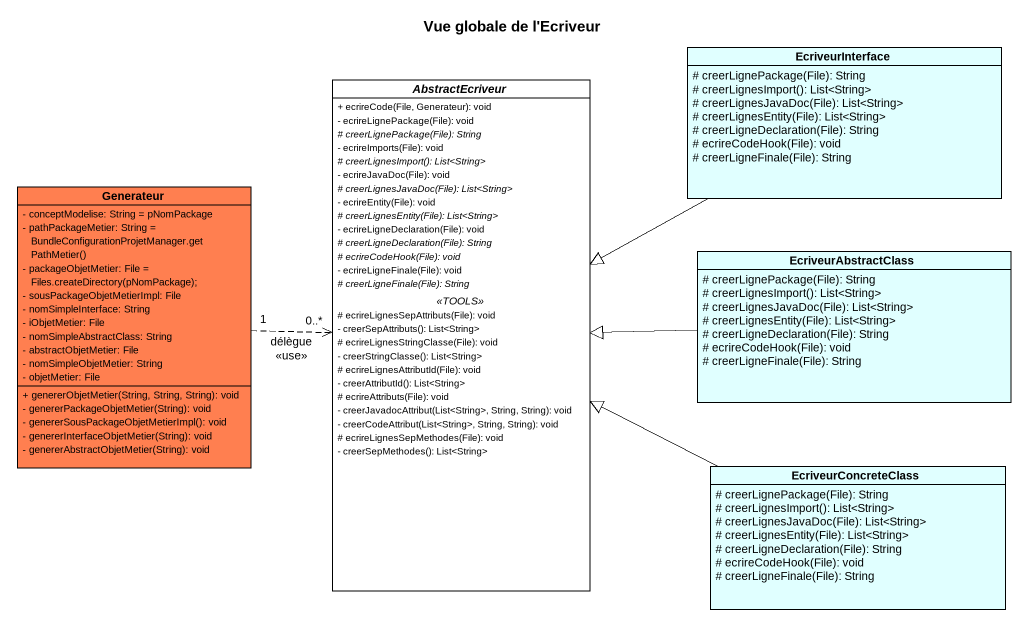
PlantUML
@startuml
title Vue globale de l'Ecriveur
hide circle
hide empty members
skinparam classAttributeIconSize 0
class EcriveurInterface #E0FFFF {
  # creerLignePackage(File): String
  # creerLignesImport(): List<String>
  # creerLignesJavaDoc(File): List<String>
  # creerLignesEntity(File): List<String>
  # creerLigneDeclaration(File): String
  # ecrireCodeHook(File): void
  # creerLigneFinale(File): String
}
abstract class AbstractEcriveur #FFFFFF {
  + ecrireCode(File, Generateur): void
  - ecrireLignePackage(File): void
  {abstract} # creerLignePackage(File): String
  - ecrireImports(File): void
  {abstract} # creerLignesImport(): List<String>
  - ecrireJavaDoc(File): void
  {abstract} # creerLignesJavaDoc(File): List<String>
  - ecrireEntity(File): void
  {abstract} # creerLignesEntity(File): List<String>
  - ecrireLigneDeclaration(File): void
  {abstract} # creerLigneDeclaration(File): String
  {abstract} # ecrireCodeHook(File): void
  - ecrireLigneFinale(File): void
  {abstract} # creerLigneFinale(File): String
  .. <<TOOLS>> ..
  # ecrireLignesSepAttributs(File): void
  - creerSepAttributs(): List<String>
  # ecrireLignesStringClasse(File): void
  - creerStringClasse(): List<String>
  # ecrireLignesAttributId(File): void
  - creerAttributId(): List<String>
  # ecrireAttributs(File): void
  - creerJavadocAttribut(List<String>, String, String): void
  - creerCodeAttribut(List<String>, String, String): void
  # ecrireLignesSepMethodes(File): void
  - creerSepMethodes(): List<String>
}
class Generateur #FF7F50 {
  - conceptModelise: String = pNomPackage
  {field} - pathPackageMetier: String = BundleConfigurationProjetManager.getPathMetier()
  {field} - packageObjetMetier: File = Files.createDirectory(pNomPackage);
  - sousPackageObjetMetierImpl: File
  - nomSimpleInterface: String
  - iObjetMetier: File
  - nomSimpleAbstractClass: String
  - abstractObjetMetier: File
  - nomSimpleObjetMetier: String
  - objetMetier: File
  + genererObjetMetier(String, String, String): void
  - genererPackageObjetMetier(String): void
  - genererSousPackageObjetMetierImpl(): void
  - genererInterfaceObjetMetier(String): void
  - genererAbstractObjetMetier(String): void
}
class EcriveurAbstractClass #E0FFFF {
  # creerLignePackage(File): String
  # creerLignesImport(): List<String>
  # creerLignesJavaDoc(File): List<String>
  # creerLignesEntity(File): List<String>
  # creerLigneDeclaration(File): String
  # ecrireCodeHook(File): void
  # creerLigneFinale(File): String
}
class EcriveurConcreteClass #E0FFFF {
  # creerLignePackage(File): String
  # creerLignesImport(): List<String>
  # creerLignesJavaDoc(File): List<String>
  # creerLignesEntity(File): List<String>
  # creerLigneDeclaration(File): String
  # ecrireCodeHook(File): void
  # creerLigneFinale(File): String
}
EcriveurInterface -left-|> AbstractEcriveur
Generateur "1" .right.> "0..*" AbstractEcriveur : délègue\n<<use>>
EcriveurAbstractClass -left-|> AbstractEcriveur
EcriveurConcreteClass -left-|> AbstractEcriveur
@enduml
